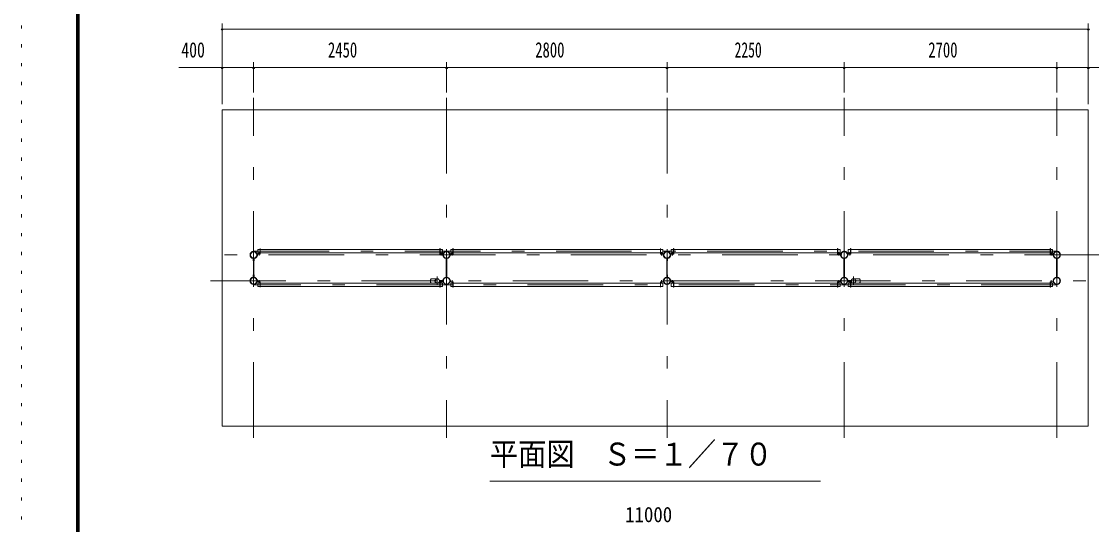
# Model space of a CAD drawing. Units: millimetres, scale not verified, with parts at other scales. Extents: x -32711 to 32716, y -14700 to 14700.
# Drawn here: x -8864 to 4727, y -5645 to 750 of the extents above; entities that cross this region are included whole.
import ezdxf
from ezdxf.enums import TextEntityAlignment as Align

# ---------------------------------------------------------------- set-up
doc = ezdxf.new("R2010")
doc.units = ezdxf.units.MM
doc.header["$LTSCALE"] = 80
doc.linetypes.add('USER3', pattern=[24, 12, -5, 2, -5])
doc.linetypes.add('USER4', pattern=[3, 0.5, -2.5])
for name, color, linetype, lineweight in [('0-2_1-07BOLD', 7, 'Continuous', 18), ('0-3_1-27CENTER', 3, 'USER3', 18), ('0-5_1-57DIM', 3, 'Continuous', 18), ('0-C_F-F1PAPER', 5, 'Continuous', 18), ('0-D_F-E_J_ADD', 5, 'USER4', 18)]:
    doc.layers.add(name, color=color, linetype=linetype, lineweight=lineweight)
doc.styles.add('ＭＳ ゴシック', font='')
doc.styles.get('ＭＳ ゴシック').set_extended_font_data('MS Gothic')

msp = doc.modelspace()

# ---------------------------------------------------------------- linework, layer by layer
at = {"layer": '0-2_1-07BOLD'}
for p, q in [((-5830, -2146.96), (-3549.09, -2146.96)), ((-3379.99, -2146.96), (-749.09, -2146.96)), ((1500.91, -2146.96), (-579.99, -2146.96)), ((1670.01, -2146.96), (4200.91, -2146.96)), ((-5917.54, -2503.01), (-5917.54, -2261.91)), ((-5911.54, -2261.91), (-5911.54, -2503.01)), ((-5869.99, -2229.46), (-5869.99, -2209.46)), ((-5835.2, -2204.26), (-5864.8, -2204.26)), ((-5864.8, -2207.46), (-5835.2, -2207.46)), ((-3549.09, -2189.66), (-5830, -2189.66)), ((-3517.04, -2189.66), (-3545.9, -2189.66)), ((-3543.89, -2204.26), (-3514.3, -2204.26)), ((-3514.3, -2207.46), (-3543.89, -2207.46)), ((-3467.54, -2503.01), (-3467.54, -2261.91)), ((-3461.54, -2261.91), (-3461.54, -2503.01)), ((-3385.19, -2204.26), (-3414.79, -2204.26)), ((-3414.79, -2207.46), (-3385.19, -2207.46)), ((-749.09, -2189.66), (-3379.99, -2189.66)), ((-717.04, -2189.66), (-745.89, -2189.66)), ((-743.89, -2204.26), (-714.29, -2204.26)), ((-714.29, -2207.46), (-743.89, -2207.46)), ((-709.09, -2209.46), (-709.09, -2229.46)), ((-667.54, -2261.91), (-667.54, -2503.01)), ((-661.54, -2503.01), (-661.54, -2261.91)), ((-614.79, -2204.26), (-585.19, -2204.26)), ((-585.19, -2207.46), (-614.79, -2207.46)), ((-579.99, -2189.66), (1500.91, -2189.66)), ((1504.11, -2189.66), (1532.96, -2189.66)), ((1506.11, -2204.26), (1535.71, -2204.26)), ((1535.71, -2207.46), (1506.11, -2207.46)), ((1582.46, -2503.01), (1582.46, -2261.91)), ((1588.45, -2261.91), (1588.45, -2503.01)), ((1664.81, -2204.26), (1635.21, -2204.26)), ((1635.21, -2207.46), (1664.81, -2207.46)), ((4200.91, -2189.66), (1670.01, -2189.66)), ((4232.96, -2189.66), (4204.11, -2189.66)), ((4206.11, -2204.26), (4235.71, -2204.26)), ((4235.71, -2207.46), (4206.11, -2207.46)), ((4240.91, -2209.46), (4240.91, -2229.46)), ((4282.46, -2261.91), (4282.46, -2503.01)), ((4288.46, -2503.01), (4288.46, -2261.91)), ((-5864.8, -2557.46), (-5835.2, -2557.46)), ((-5835.2, -2560.66), (-5864.8, -2560.66)), ((-3549.09, -2575.26), (-5830, -2575.26)), ((-3659.64, -2519.96), (-3592.06, -2519.96)), ((-3592.06, -2574.96), (-3659.64, -2574.96)), ((-3555.2, -2544.45), (-3508.99, -2544.45)), ((-3508.99, -2550.45), (-3555.2, -2550.45)), ((-3510.46, -2542.85), (-3553.81, -2542.85)), ((-3553.81, -2552.06), (-3510.46, -2552.06)), ((-3517.04, -2575.26), (-3545.9, -2575.26)), ((-3514.3, -2557.46), (-3543.89, -2557.46)), ((-3543.89, -2560.66), (-3514.3, -2560.66)), ((-3509.09, -2555.46), (-3509.09, -2535.46)), ((-3419.99, -2555.46), (-3419.99, -2535.46)), ((-3414.79, -2557.46), (-3385.19, -2557.46)), ((-3385.19, -2560.66), (-3414.79, -2560.66)), ((-749.09, -2575.26), (-3379.99, -2575.26)), ((-717.04, -2575.26), (-745.89, -2575.26)), ((-714.29, -2557.46), (-743.89, -2557.46)), ((-743.89, -2560.66), (-714.29, -2560.66)), ((-614.79, -2557.46), (-585.19, -2557.46)), ((-585.19, -2560.66), (-614.79, -2560.66)), ((1500.91, -2575.26), (-579.99, -2575.26)), ((1532.96, -2575.26), (1504.11, -2575.26)), ((1535.71, -2557.46), (1506.11, -2557.46)), ((1506.11, -2560.66), (1535.71, -2560.66)), ((1540.91, -2535.46), (1540.91, -2555.46)), ((1629.91, -2544.45), (1676.12, -2544.45)), ((1676.12, -2550.45), (1629.91, -2550.45)), ((1674.73, -2542.85), (1631.38, -2542.85)), ((1631.38, -2552.06), (1674.73, -2552.06)), ((1635.21, -2557.46), (1664.81, -2557.46)), ((1664.81, -2560.66), (1635.21, -2560.66)), ((4200.91, -2575.26), (1670.01, -2575.26)), ((1780.56, -2519.96), (1712.98, -2519.96)), ((1712.98, -2574.96), (1780.56, -2574.96)), ((4204.11, -2628.46), (4204.11, -2562.66)), ((4235.71, -2557.46), (4206.11, -2557.46)), ((4206.11, -2560.66), (4235.71, -2560.66)), ((-5830, -2617.96), (-3549.09, -2617.96)), ((-3379.99, -2617.96), (-749.09, -2617.96)), ((-579.99, -2617.96), (1500.91, -2617.96)), ((1670.01, -2617.96), (4200.91, -2617.96)), ((4204.11, -2617.96), (4232.96, -2617.96))]:
    msp.add_line(p, q, dxfattribs=at)
msp.add_lwpolyline([(4685.46, -4392.46), (-6314.54, -4392.46), (-6314.54, -372.46), (4685.46, -372.46)], close=True, dxfattribs=at)
for points in [[(-5833.19, -2189.66), (-5862.04, -2189.66), (-5862.04, -2146.96), (-5833.19, -2146.96)], [(-5833.19, -2202.26), (-5833.19, -2136.46), (-5830, -2136.46), (-5830, -2202.26)], [(-3545.89, -2202.26), (-3545.89, -2136.46), (-3549.09, -2136.46), (-3549.09, -2202.26)], [(-3545.9, -2146.96), (-3517.04, -2146.96), (-3517.04, -2189.66)], [(-3383.2, -2189.66), (-3412.05, -2189.66), (-3412.05, -2146.96), (-3383.2, -2146.96)], [(-3379.99, -2202.26), (-3379.99, -2136.46), (-3383.2, -2136.46), (-3383.2, -2202.26)], [(-745.89, -2202.26), (-745.89, -2136.46), (-749.09, -2136.46), (-749.09, -2202.26)], [(-745.89, -2146.96), (-717.04, -2146.96), (-717.04, -2189.66)], [(-583.19, -2146.96), (-612.04, -2146.96), (-612.04, -2189.66), (-583.19, -2189.66)], [(-583.19, -2202.26), (-583.19, -2136.46), (-579.99, -2136.46), (-579.99, -2202.26)], [(1504.11, -2202.26), (1504.11, -2136.46), (1500.91, -2136.46), (1500.91, -2202.26)], [(1532.96, -2189.66), (1532.96, -2146.96), (1504.11, -2146.96)], [(1666.81, -2189.66), (1637.96, -2189.66), (1637.96, -2146.96), (1666.81, -2146.96)], [(1670.01, -2202.26), (1670.01, -2136.46), (1666.81, -2136.46), (1666.81, -2202.26)], [(4204.11, -2202.26), (4204.11, -2136.46), (4200.91, -2136.46), (4200.91, -2202.26)], [(4204.11, -2146.96), (4232.96, -2146.96), (4232.96, -2189.66)], [(-5919.14, -2263.38), (-5919.14, -2292.46), (-5917.54, -2292.46)], [(-5911.54, -2292.46), (-5909.94, -2292.46), (-5909.94, -2263.38)], [(-5866.8, -2209.46), (-5866.8, -2229.46), (-5869.99, -2229.46)], [(-3509.09, -2209.46), (-3509.09, -2229.46), (-3512.29, -2229.46), (-3512.29, -2209.46)], [(-3469.14, -2263.38), (-3469.14, -2292.46), (-3467.54, -2292.46)], [(-3461.54, -2292.46), (-3459.94, -2292.46), (-3459.94, -2263.38)], [(-3416.8, -2209.46), (-3416.8, -2229.46), (-3419.99, -2229.46), (-3419.99, -2209.46)], [(-709.09, -2229.46), (-712.29, -2229.46), (-712.29, -2209.46)], [(-667.54, -2292.46), (-669.14, -2292.46), (-669.14, -2263.38)], [(-659.94, -2263.38), (-659.94, -2292.46), (-661.54, -2292.46)], [(-616.79, -2209.46), (-616.79, -2229.46), (-619.99, -2229.46), (-619.99, -2209.46)], [(1540.91, -2209.46), (1540.91, -2229.46), (1537.71, -2229.46), (1537.71, -2209.46)], [(1580.85, -2263.38), (1580.85, -2292.46), (1582.46, -2292.46)], [(1588.45, -2292.46), (1590.06, -2292.46), (1590.06, -2263.38)], [(1633.21, -2209.46), (1633.21, -2229.46), (1630.01, -2229.46), (1630.01, -2209.46)], [(4240.91, -2229.46), (4237.71, -2229.46), (4237.71, -2209.46)], [(4282.46, -2292.46), (4280.85, -2292.46), (4280.85, -2263.38)], [(4290.06, -2263.38), (4290.06, -2292.46), (4288.46, -2292.46)], [(-5917.54, -2472.46), (-5919.14, -2472.46), (-5919.14, -2501.54)], [(-5909.94, -2501.54), (-5909.94, -2472.46), (-5911.54, -2472.46)], [(-5866.8, -2555.46), (-5866.8, -2535.46), (-5869.99, -2535.46), (-5869.99, -2555.46)], [(-5833.19, -2575.26), (-5862.04, -2575.26), (-5862.04, -2617.96), (-5833.19, -2617.96)], [(-5830, -2562.66), (-5830, -2628.46), (-5833.19, -2628.46), (-5833.19, -2562.66)], [(-3545.89, -2562.66), (-3545.89, -2628.46), (-3549.09, -2628.46), (-3549.09, -2562.66)], [(-3545.9, -2617.96), (-3517.04, -2617.96), (-3517.04, -2575.26)], [(-3509.09, -2535.46), (-3512.29, -2535.46), (-3512.29, -2555.46)], [(-3467.54, -2472.46), (-3469.14, -2472.46), (-3469.14, -2501.54)], [(-3459.94, -2501.54), (-3459.94, -2472.46), (-3461.54, -2472.46)], [(-3419.99, -2535.46), (-3416.8, -2535.46), (-3416.8, -2555.46)], [(-3383.2, -2575.26), (-3412.05, -2575.26), (-3412.05, -2617.96), (-3383.2, -2617.96)], [(-3383.2, -2562.66), (-3383.2, -2628.46), (-3379.99, -2628.46), (-3379.99, -2562.66)], [(-745.89, -2562.66), (-745.89, -2628.46), (-749.09, -2628.46), (-749.09, -2562.66)], [(-745.89, -2617.96), (-717.04, -2617.96), (-717.04, -2575.26)], [(-709.09, -2555.46), (-709.09, -2535.46), (-712.29, -2535.46), (-712.29, -2555.46)], [(-669.14, -2501.54), (-669.14, -2472.46), (-667.54, -2472.46)], [(-661.54, -2472.46), (-659.94, -2472.46), (-659.94, -2501.54)], [(-616.79, -2555.46), (-616.79, -2535.46), (-619.99, -2535.46), (-619.99, -2555.46)], [(-583.19, -2575.26), (-612.04, -2575.26), (-612.04, -2617.96), (-583.19, -2617.96)], [(-579.99, -2562.66), (-579.99, -2628.46), (-583.19, -2628.46), (-583.19, -2562.66)], [(1504.11, -2562.66), (1504.11, -2628.46), (1500.91, -2628.46), (1500.91, -2562.66)], [(1504.11, -2617.96), (1532.96, -2617.96), (1532.96, -2575.26)], [(1537.71, -2555.46), (1537.71, -2535.46), (1540.91, -2535.46)], [(1582.46, -2472.46), (1580.85, -2472.46), (1580.85, -2501.54)], [(1590.06, -2501.54), (1590.06, -2472.46), (1588.45, -2472.46)], [(1630.01, -2555.46), (1630.01, -2535.46), (1633.21, -2535.46), (1633.21, -2555.46)], [(1666.81, -2575.26), (1637.96, -2575.26), (1637.96, -2617.96), (1666.81, -2617.96)], [(1666.81, -2562.66), (1666.81, -2628.46), (1670.01, -2628.46), (1670.01, -2562.66)], [(4200.91, -2562.66), (4200.91, -2628.46), (4204.11, -2628.46)], [(4232.96, -2617.96), (4232.96, -2575.26), (4204.11, -2575.26)], [(4237.71, -2555.46), (4237.71, -2535.46), (4240.91, -2535.46), (4240.91, -2555.46)], [(4280.85, -2501.54), (4280.85, -2472.46), (4282.46, -2472.46)], [(4288.46, -2472.46), (4290.06, -2472.46), (4290.06, -2501.54)]]:
    msp.add_lwpolyline(points, dxfattribs=at)
for centre, radius in [((-5914.55, -2217.46), 44.55), ((-5914.55, -2169.06), 2.25), ((-3464.54, -2217.46), 44.55), ((-3464.54, -2169.06), 2.25), ((-664.54, -2217.46), 44.55), ((-664.54, -2169.06), 3.85), ((-664.54, -2169.06), 2.25), ((1585.46, -2217.46), 44.55), ((1585.46, -2169.06), 2.25), ((4285.46, -2217.46), 44.55), ((4285.46, -2169.06), 2.25), ((-5914.55, -2217.46), 40.35), ((-3464.54, -2217.46), 40.35), ((-664.54, -2217.46), 40.35), ((1585.46, -2217.46), 40.35), ((4285.46, -2217.46), 40.35), ((-5914.55, -2547.46), 44.55), ((-5914.55, -2547.46), 40.35), ((-3613.89, -2547.46), 2.25), ((-3582.54, -2547.46), 27.5), ((-3464.54, -2547.46), 46.15), ((-3464.54, -2547.46), 44.55), ((-3464.54, -2547.46), 40.35), ((-3416.14, -2547.46), 2.25), ((-664.54, -2547.46), 44.55), ((-664.54, -2547.46), 40.35), ((1537.06, -2547.46), 2.25), ((1585.46, -2547.46), 46.15), ((1585.46, -2547.46), 44.55), ((1585.46, -2547.46), 40.35), ((1703.46, -2547.46), 27.5), ((1734.81, -2547.46), 2.25), ((4285.46, -2547.46), 44.55), ((4285.46, -2547.46), 40.35), ((-5914.55, -2595.86), 2.25), ((-3464.54, -2595.86), 2.25), ((-664.54, -2595.86), 3.85), ((-664.54, -2595.86), 2.25), ((1585.46, -2595.86), 2.25), ((4285.46, -2595.86), 2.25)]:
    msp.add_circle(centre, radius, dxfattribs=at)
for centre, radius, start, end in [((-5914.54, -2217.46), 46.15, 93.78961, 264.28209), ((-5914.55, -2169.06), 3.85, 322.09525, 270.00276), ((-5914.54, -2217.46), 46.15, 275.72758, 90.00154), ((-3464.54, -2217.46), 46.15, 93.78961, 264.28209), ((-3464.54, -2169.06), 3.85, 322.09525, 270.00276), ((-3464.54, -2217.46), 46.15, 275.72758, 90.00154), ((-664.54, -2217.46), 46.15, 275.71791, 264.28209), ((1585.46, -2217.46), 46.15, 89.99846, 264.27242), ((1585.46, -2169.06), 3.85, 269.99724, 217.90475), ((1585.46, -2217.46), 46.15, 275.71791, 86.21039), ((4285.46, -2217.46), 46.15, 89.99846, 264.27242), ((4285.46, -2169.06), 3.85, 269.99724, 217.90475), ((4285.46, -2217.46), 46.15, 275.71791, 86.21039), ((-5864.8, -2209.46), 5.2, 90, 180), ((-5864.8, -2209.46), 2, 90, 180), ((-5835.2, -2202.26), 2, 270, 0), ((-5835.2, -2202.26), 5.2, 270, 0), ((-3543.89, -2202.26), 5.2, 180, 270), ((-3543.89, -2202.26), 2, 180, 270), ((-3514.3, -2209.46), 5.2, 0, 90), ((-3514.3, -2209.46), 2, 0, 90), ((-3414.79, -2209.46), 5.2, 90, 180), ((-3414.79, -2209.46), 2, 90, 180), ((-3385.19, -2202.26), 2, 270, 0), ((-3385.19, -2202.26), 5.2, 270, 0), ((-743.89, -2202.26), 5.2, 180, 270), ((-743.89, -2202.26), 2, 180, 270), ((-714.29, -2209.46), 5.2, 0, 90), ((-714.29, -2209.46), 2, 0, 90), ((-614.79, -2209.46), 5.2, 90, 180), ((-614.79, -2209.46), 2, 90, 180), ((-585.19, -2202.26), 2, 270, 0), ((-585.19, -2202.26), 5.2, 270, 0), ((1506.11, -2202.26), 5.2, 180, 270), ((1506.11, -2202.26), 2, 180, 270), ((1535.71, -2209.46), 5.2, 0, 90), ((1535.71, -2209.46), 2, 0, 90), ((1635.21, -2209.46), 5.2, 90, 180), ((1635.21, -2209.46), 2, 90, 180), ((1664.81, -2202.26), 2, 270, 0), ((1664.81, -2202.26), 5.2, 270, 0), ((4206.11, -2202.26), 5.2, 180, 270), ((4206.11, -2202.26), 2, 180, 270), ((4235.71, -2209.46), 5.2, 0, 90), ((4235.71, -2209.46), 2, 0, 90), ((-5914.54, -2547.46), 46.15, 95.71837, 266.21085), ((-5914.54, -2547.46), 46.15, 269.99892, 84.27287), ((-5864.8, -2555.46), 5.2, 180, 270), ((-5864.8, -2555.46), 2, 180, 270), ((-5835.2, -2562.66), 5.2, 0, 90), ((-5835.2, -2562.66), 2, 0, 90), ((-3624.15, -2547.46), 44.9, 142.23546, 217.76454), ((-3613.89, -2547.46), 3.85, 51.34222, 0), ((-3582.54, -2547.46), 29.1, 9.09488, 180), ((-3582.54, -2547.46), 29.1, 185.93016, 252.80957), ((-3565.14, -2547.46), 44.9, 142.23546, 160.41136), ((-3565.14, -2547.46), 44.9, 199.58864, 217.76454), ((-3582.54, -2547.46), 29.1, 287.19043, 350.90512), ((-3543.89, -2562.66), 5.2, 90, 180), ((-3543.89, -2562.66), 2, 90, 180), ((-3514.3, -2555.46), 2, 270, 0), ((-3514.3, -2555.46), 5.2, 270, 0), ((-3416.14, -2547.46), 3.85, 180, 127.90752), ((-3414.79, -2555.46), 5.2, 180, 270), ((-3414.79, -2555.46), 2, 180, 270), ((-3385.19, -2562.66), 5.2, 0, 90), ((-3385.19, -2562.66), 2, 0, 90), ((-743.89, -2562.66), 5.2, 90, 180), ((-743.89, -2562.66), 2, 90, 180), ((-714.29, -2555.46), 2, 270, 0), ((-714.29, -2555.46), 5.2, 270, 0), ((-664.54, -2547.46), 46.15, 95.71837, 84.28163), ((-614.79, -2555.46), 5.2, 180, 270), ((-614.79, -2555.46), 2, 180, 270), ((-585.19, -2562.66), 5.2, 0, 90), ((-585.19, -2562.66), 2, 0, 90), ((1506.11, -2562.66), 5.2, 90, 180), ((1506.11, -2562.66), 2, 90, 180), ((1537.06, -2547.46), 3.85, 52.09248, 0), ((1535.71, -2555.46), 2, 270, 0), ((1535.71, -2555.46), 5.2, 270, 0), ((1635.21, -2555.46), 5.2, 180, 270), ((1635.21, -2555.46), 2, 180, 270), ((1664.81, -2562.66), 5.2, 0, 90), ((1664.81, -2562.66), 2, 0, 90), ((1703.46, -2547.46), 29.1, 0, 170.90512), ((1703.46, -2547.46), 29.1, 189.09488, 252.80957), ((1703.46, -2547.46), 29.1, 287.19043, 354.06984), ((1686.06, -2547.46), 44.9, 19.58864, 37.76454), ((1686.06, -2547.46), 44.9, 322.23546, 340.41136), ((1734.81, -2547.46), 3.85, 180, 128.65778), ((1745.06, -2547.46), 44.9, 322.23546, 37.76454), ((4206.11, -2562.66), 5.2, 90, 180), ((4206.11, -2562.66), 2, 90, 180), ((4235.71, -2555.46), 2, 270, 0), ((4235.71, -2555.46), 5.2, 270, 0), ((4285.46, -2547.46), 46.15, 95.72713, 270.00108), ((4285.46, -2547.46), 46.15, 273.78915, 84.28163), ((-5914.55, -2595.86), 3.85, 90, 37.90752), ((-3464.54, -2595.86), 3.85, 90, 37.90752), ((1585.46, -2595.86), 3.85, 142.09248, 90), ((4285.46, -2595.86), 3.85, 142.09248, 90)]:
    msp.add_arc(centre, radius, start, end, dxfattribs=at)
at = {"layer": '0-3_1-27CENTER'}
for p, q in [((-5914.55, -4542.46), (-5914.55, -222.46)), ((-3464.54, -222.46), (-3464.54, -4542.46)), ((-664.54, -222.46), (-664.54, -4542.46)), ((1585.46, -4542.46), (1585.46, -222.46)), ((4285.46, -4542.46), (4285.46, -222.46)), ((-5914.55, -2168.31), (4285.46, -2168.31)), ((4835.46, -2217.46), (-6464.54, -2217.46)), ((-5844.99, -2226.46), (-5844.99, -2184.66)), ((-3534.1, -2226.46), (-3534.1, -2184.66)), ((-3394.99, -2184.66), (-3394.99, -2226.46)), ((-734.09, -2184.66), (-734.09, -2226.46)), ((-594.99, -2226.46), (-594.99, -2184.66)), ((1515.91, -2226.46), (1515.91, -2184.66)), ((1655.01, -2184.66), (1655.01, -2226.46)), ((4215.91, -2184.66), (4215.91, -2226.46)), ((-6464.54, -2547.46), (4835.46, -2547.46)), ((-5844.99, -2580.26), (-5844.99, -2538.46)), ((-3582.54, -2602.46), (-3582.54, -2492.46)), ((-3534.1, -2580.26), (-3534.1, -2538.46)), ((-3532.07, -2536.69), (-3532.07, -2558.22)), ((-3394.99, -2538.46), (-3394.99, -2580.26)), ((-734.09, -2538.46), (-734.09, -2580.26)), ((-594.99, -2580.26), (-594.99, -2538.46)), ((1515.91, -2538.46), (1515.91, -2580.26)), ((1652.99, -2558.22), (1652.99, -2536.69)), ((1655.01, -2538.46), (1655.01, -2580.26)), ((1703.46, -2602.46), (1703.46, -2492.46)), ((4215.91, -2538.46), (4215.91, -2580.26)), ((4285.46, -2596.61), (-5914.55, -2596.61))]:
    msp.add_line(p, q, dxfattribs=at)
at = {"layer": '0-5_1-57DIM'}
for p, q in [((-6314.54, -302.46), (-6314.54, 722.54)), ((4685.46, -302.46), (4685.46, 722.54)), ((-6300.54, 652.54), (-6328.54, 652.54)), ((-6314.54, 652.54), (4685.46, 652.54)), ((4699.46, 652.54), (4671.46, 652.54)), ((-6314.54, 162.54), (-6864.04, 162.54)), ((-6300.54, 162.54), (-6328.54, 162.54)), ((-6314.54, 162.54), (-5914.55, 162.54)), ((-5900.54, 162.54), (-5928.54, 162.54)), ((-5914.55, -152.46), (-5914.55, 232.54)), ((-5914.55, 162.54), (-3464.54, 162.54)), ((-3450.54, 162.54), (-3478.54, 162.54)), ((-3464.54, 232.54), (-3464.54, -152.46)), ((-3464.54, 162.54), (-664.54, 162.54)), ((-650.54, 162.54), (-678.54, 162.54)), ((-664.54, 232.54), (-664.54, -152.46)), ((-664.54, 162.54), (1585.46, 162.54)), ((1599.46, 162.54), (1571.46, 162.54)), ((1585.46, -152.46), (1585.46, 232.54)), ((1585.46, 162.54), (4285.46, 162.54)), ((4299.46, 162.54), (4271.46, 162.54)), ((4285.46, 232.54), (4285.46, -152.46)), ((4285.46, 162.54), (4685.46, 162.54)), ((4699.46, 162.54), (4671.46, 162.54)), ((4685.46, 162.54), (5234.96, 162.54)), ((-2914.55, -5092.46), (1285.45, -5092.46))]:
    msp.add_line(p, q, dxfattribs=at)
for centre in [(-6314.54, 652.54), (4685.46, 652.54), (-6314.54, 162.54), (-5914.54, 162.54), (-3464.54, 162.54), (-664.54, 162.54), (1585.46, 162.54), (4285.46, 162.54), (4685.46, 162.54)]:
    msp.add_arc(centre, 14, 180, 0, dxfattribs=at)
at = {"layer": '0-C_F-F1PAPER'}
for points in [[(32016, -14000), (32016, 14140), (-8164, 14140), (-8164, -14000)], [(32012.5, -13996.5), (32012.5, 14136.5), (-8160.5, 14136.5), (-8160.5, -13996.5)], [(32009, -13993), (-8157, -13993), (-8157, 14133), (32009, 14133)], [(32005.5, -13989.5), (32005.5, 14129.5), (-8153.5, 14129.5), (-8153.5, -13989.5)], [(32002, -13986), (-8150, -13986), (-8150, 14126), (32002, 14126)], [(31998.5, -13982.5), (31998.5, 14122.5), (-8146.5, 14122.5), (-8146.5, -13982.5)], [(31995, -13979), (-8143, -13979), (-8143, 14119), (31995, 14119)], [(31991.5, -13975.5), (31991.5, 14115.5), (-8139.5, 14115.5), (-8139.5, -13975.5)], [(31988, -13972), (31988, 14112), (-8136, 14112), (-8136, -13972)], [(31984.5, -13968.5), (31984.5, 14108.5), (-8132.5, 14108.5), (-8132.5, -13968.5)], [(31981, -13965), (-8129, -13965), (-8129, 14105), (31981, 14105)]]:
    msp.add_lwpolyline(points, close=True, dxfattribs=at)
at = {"layer": '0-D_F-E_J_ADD'}
msp.add_lwpolyline([(32716, -14700), (-8864, -14700), (-8864, 14700), (32716, 14700)], close=True, dxfattribs=at)

# ---------------------------------------------------------------- texts
at = {"layer": '0-5_1-57DIM', "color": 7, "style": 'ＭＳ ゴシック'}
for s, height, width, p in [('400', 195, 0.75, (-6832.52, 232.54)), ('2450', 195, 0.7, (-4970.53, 232.54)), ('2800', 195, 0.7, (-2338.44, 232.54)), ('2250', 195, 0.65, (193.44, 232.54)), ('2700', 195, 0.7, (2653.58, 232.54)), ('平面図\u3000Ｓ＝１／７０', 292.5, 0.9, (-2914.55, -4982.56)), ('11000', 195, 0.9, (-1196.22, -5672.46))]:
    msp.add_text(s, height=height, dxfattribs=dict(at, width=width)).set_placement(p, align=Align.BOTTOM_LEFT)

doc.saveas('drawing.dxf')
